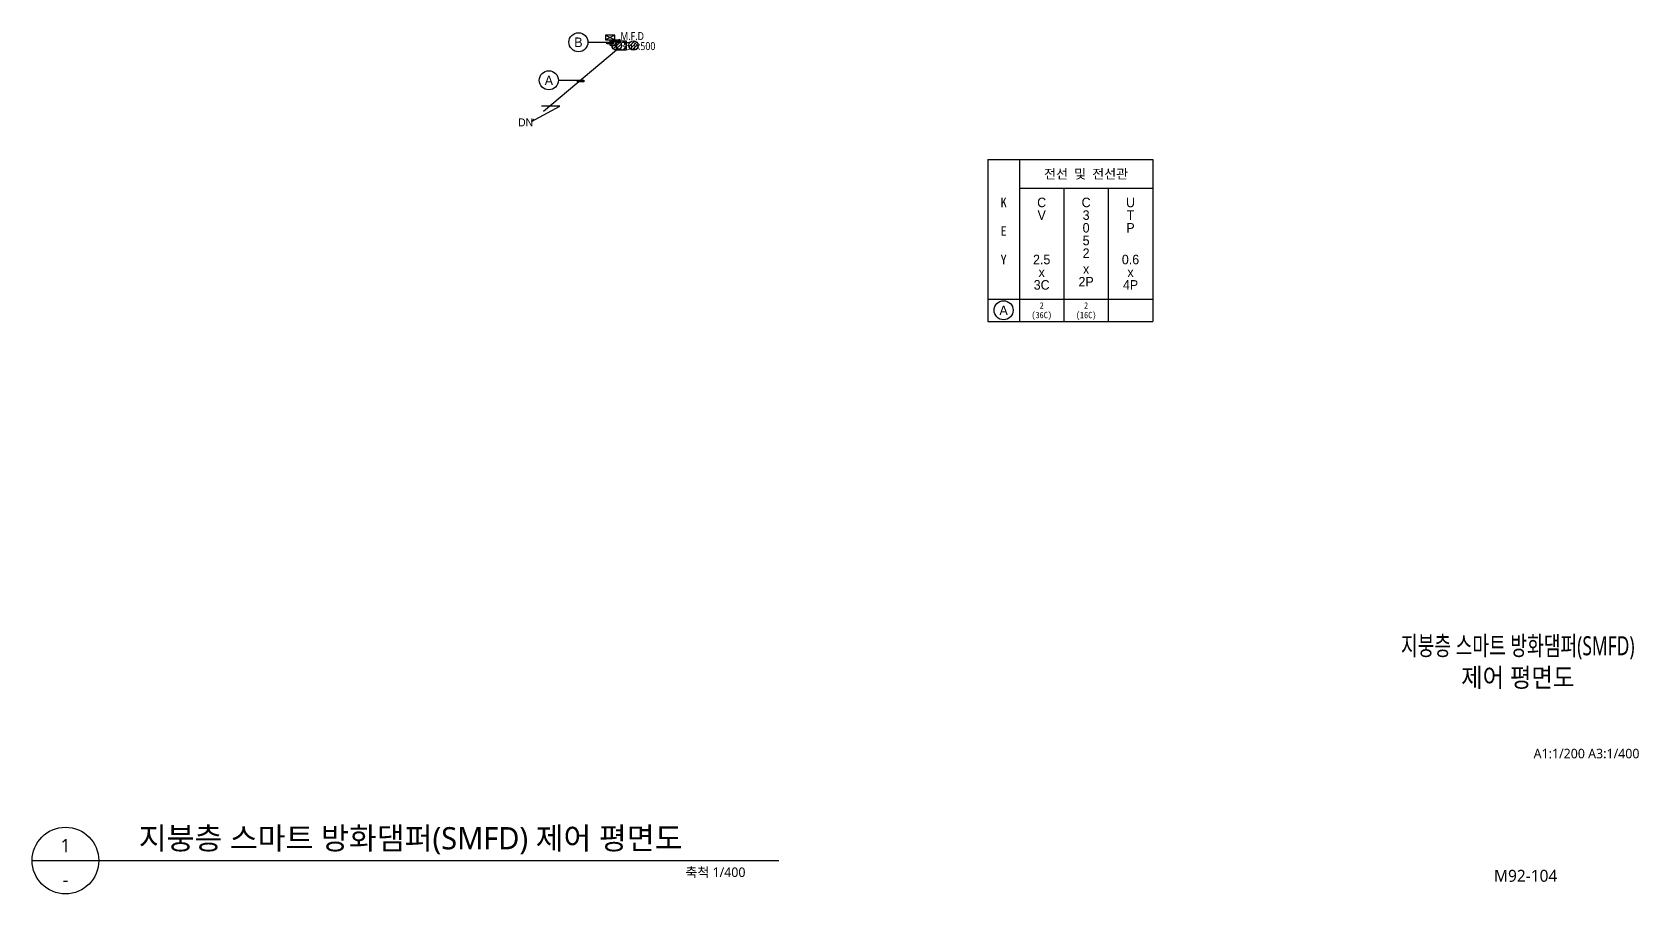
# Model space of a CAD drawing. Header units: millimetres. Extents: x -106634 to 499241, y 0 to 118800.
# Drawn here: x 397966 to 499241, y 5600 to 59939 of the extents above; entities that cross this region are included whole.
import ezdxf
from ezdxf.enums import TextEntityAlignment as Align

# ---------------------------------------------------------------- set-up
doc = ezdxf.new("R2010")
doc.units = ezdxf.units.MM
doc.header["$LTSCALE"] = 200
doc.linetypes.add('A', pattern=[17, 15, -2])
for name, color, linetype in [('1 EA', 3, 'Continuous'), ('1 MFD', 11, 'Continuous'), ('AA-MKXS', 3, 'Continuous'), ('ESC_CTRL', 7, 'Continuous'), ('SEN', 7, 'Continuous'), ('TEXT', 3, 'Continuous'), ('WIRE', 143, 'A')]:
    doc.layers.add(name, color=color, linetype=linetype)
doc.styles.add('ESC_PL_WIRE', font='', dxfattribs={"height": 250})
doc.styles.add('STYLE1', font='', dxfattribs={"height": 300})
doc.styles.add('SUNJIN', font='malgun.ttf')
doc.styles.add('스타일1', font='malgun.ttf')
doc.styles.get('ESC_PL_WIRE').set_extended_font_data('GulimChe')
doc.styles.get('STYLE1').set_extended_font_data('HY울릉도L')

# ---------------------------------------------------------------- blocks, each defined once
blk = doc.blocks.new('A$C0C081851')
at = {"layer": 'SEN'}
for p, q in [((2, 0), (0, 4)), ((2, 4), (0, 0)), ((0, 4), (0, 0)), ((2, 4), (0, 4)), ((2, 0), (2, 4)), ((0, 0), (2, 0))]:
    blk.add_line(p, q, dxfattribs=at)
blk = doc.blocks.new('baspro_fc')
at = {"layer": 'SEN', "xscale": 75, "yscale": 75, "zscale": 75, "rotation": 180}
blk.add_blockref('A$C0C081851', (75, 150), dxfattribs=at)
blk = doc.blocks.new('baspro_epsdn')
at = {"layer": 'SEN'}
blk.add_lwpolyline([(-150, 150), (150, 150), (150, -150), (-150, -150)], close=True, dxfattribs=at)
blk.add_circle((0, 0), 150, dxfattribs=at)
at = {"layer": 'WIRE'}
for p, q in [((-150, -150), (-2831, -2400)), ((-2831, -2400), (-1937, -1910)), ((-1937, -1910), (-2510, -1910))]:
    blk.add_line(p, q, dxfattribs=at)
at = {"layer": 'SEN', "style": 'STYLE1'}
blk.add_text('DN', height=250, dxfattribs=at).set_placement((-3250, -2550))
blk = doc.blocks.new('baspro_widx2')
at = {"layer": 'SEN'}
for p, q in [((-700, 0), (100, 0)), ((-100, -50), (-100, 0)), ((100, 0), (100, -50)), ((100, -50), (-100, -50))]:
    blk.add_line(p, q, dxfattribs=at)
blk.add_circle((-1000, 0), 300, dxfattribs=at)
at = {"layer": 'SEN', "style": 'STYLE1'}
blk.add_attdef('INDEX_ID', text='', height=300, dxfattribs=at).set_placement((-1000, 0), align=Align.MIDDLE_CENTER)
blk = doc.blocks.new('baspro_cvvs3')
at = {"layer": 'SEN', "linetype": 'Continuous'}
for p, q in [((-144, -44), (44, 144)), ((-106, -106), (106, 106)), ((-44, -144), (144, 44))]:
    blk.add_line(p, q, dxfattribs=at)
at = {"layer": 'SEN'}
blk.add_circle((0, 0), 150, dxfattribs=at)
blk = doc.blocks.new('BASPRO_LL')
at = {"style": 'STYLE1'}
for s, p in [('C', (700, 2900)), ('V', (700, 2500)), ('2.5', (700, 1100)), ('3C', (700, 300)), ('x', (700, 700))]:
    blk.add_text(s, height=300, dxfattribs=at).set_placement(p, align=Align.CENTER)
blk = doc.blocks.new('BASPRO_E')
at = {"style": 'STYLE1'}
for s, p in [('C', (700, 2900)), ('3', (700, 2500)), ('0', (700, 2100)), ('5', (700, 1700)), ('2', (700, 1300)), ('x', (700, 800)), ('2P', (700, 400))]:
    blk.add_text(s, height=300, dxfattribs=at).set_placement(p, align=Align.CENTER)
blk = doc.blocks.new('BASPRO_C')
at = {"style": 'STYLE1'}
for s, p in [('U', (700, 2900)), ('T', (700, 2500)), ('P', (700, 2100)), ('0.6', (700, 1100)), ('4P', (700, 300)), ('x', (700, 700))]:
    blk.add_text(s, height=300, dxfattribs=at).set_placement(p, align=Align.CENTER)
blk = doc.blocks.new('baspro_widx')
blk.add_circle((0, 0), 300)
at = {"style": 'STYLE1'}
blk.add_attdef('INDEX_ID', text='', height=300, dxfattribs=at).set_placement((0, 0), align=Align.MIDDLE_CENTER)

msp = doc.modelspace()

# ---------------------------------------------------------------- linework, layer by layer
at = {"layer": '1 MFD'}
msp.add_lwpolyline([(434928, 59422), (435029, 59422), (434928, 59375), (435029, 59329), (434928, 59329), (434928, 59375), (434928, 59305), (435029, 59305), (435029, 59445), (434928, 59445), (434928, 59375), (434875, 59375), (434875, 59305), (434525, 59305), (434525, 59375), (434473, 59375), (434473, 59305), (434473, 59375), (434525, 59375), (434525, 59445), (434875, 59445), (434875, 59375), (434525, 59375), (434578, 59375), (434578, 59410), (434823, 59410), (434823, 59340), (434578, 59340), (434578, 59375)], dxfattribs=at)
at = {"layer": 'AA-MKXS', "color": 7}
msp.add_line((397966, 7700), (445030, 7700), dxfattribs=at)
msp.add_circle((400067, 7700), 2100, dxfattribs=at)
at = {"layer": 'ESC_CTRL', "color": 4}
for p, q in [((458200, 51900), (468600, 51900)), ((458200, 51900), (458200, 41700)), ((460200, 51900), (460200, 41700)), ((468600, 51900), (468600, 41700)), ((458200, 43100), (468600, 43100)), ((458200, 41700), (468600, 41700))]:
    msp.add_line(p, q, dxfattribs=at)
at = {"layer": 'ESC_CTRL', "color": 7}
for p, q in [((460200, 50100), (468600, 50100)), ((463000, 50100), (463000, 41700)), ((465800, 50100), (465800, 41700))]:
    msp.add_line(p, q, dxfattribs=at)
at = {"layer": 'ESC_CTRL', "color": 8}
msp.add_line((458200, 41700), (468600, 41700), dxfattribs=at)
at = {"layer": 'ESC_CTRL', "color": 143}
msp.add_lwpolyline([(434800, 59100), (434400, 59100), (434400, 59450)], dxfattribs=at)

# ---------------------------------------------------------------- block references
at = {"layer": 'ESC_CTRL', "xscale": 2, "yscale": 2, "zscale": 2}
for name, p, values in [('baspro_widx2', (434400, 59300), {'INDEX_ID': 'B'}), ('baspro_widx2', (432536, 56900), {'INDEX_ID': 'A'}), ('baspro_widx', (459200, 42400), {'INDEX_ID': 'A'})]:
    msp.add_blockref(name, p, dxfattribs=at).add_auto_attribs(values)
for name, p in [('baspro_epsdn', (435100, 59100)), ('baspro_cvvs3', (434810, 59100)), ('baspro_cvvs3', (435870, 59100)), ('BASPRO_LL', (460200, 43100)), ('BASPRO_E', (463000, 43100)), ('BASPRO_C', (465800, 43100))]:
    msp.add_blockref(name, p, dxfattribs=at)
at = {"layer": 'ESC_CTRL', "xscale": 2, "yscale": 2, "zscale": 2, "rotation": 270}
msp.add_blockref('baspro_fc', (434400, 59600), dxfattribs=at)

# ---------------------------------------------------------------- texts
at = {"layer": '1 EA', "style": 'SUNJIN', "width": 0.85}
msp.add_text('350x500', height=500, dxfattribs=at).set_placement((436156, 59057), align=Align.MIDDLE_CENTER)
at = {"layer": '1 MFD', "style": 'SUNJIN', "width": 0.85}
msp.add_text('M.F.D', height=500, dxfattribs=at).set_placement((435786, 59689), align=Align.MIDDLE_CENTER)
at = {"layer": 'AA-MKXS', "linetype": 'Continuous', "style": '스타일1'}
msp.add_text('지붕층 스마트 방화댐퍼(SMFD) 제어 평면도', height=1400, dxfattribs=at).set_placement((404687, 8409))
msp.add_text('1', height=840, dxfattribs=at).set_placement((400074, 8224), align=Align.CENTER)
msp.add_text('축척 1/400', height=600, dxfattribs=at).set_placement((442930, 6965), align=Align.MIDDLE_RIGHT)
at = {"layer": 'AA-MKXS', "style": '스타일1'}
msp.add_text('-', height=840, dxfattribs=at).set_placement((400067, 6499), align=Align.MIDDLE)
at = {"layer": 'ESC_CTRL', "style": 'ESC_PL_WIRE'}
msp.add_text('전선 및 전선관', height=600, dxfattribs=at).set_placement((464400, 51000), align=Align.MIDDLE_CENTER)
for s, height, p in [('K', 600, (459200, 48900)), ('E', 600, (459200, 47100)), ('Y', 600, (459200, 45300)), ('2', 400, (461600, 42500)), ('2', 400, (464400, 42500)), ('(36C)', 400, (461600, 41900)), ('(16C)', 400, (464400, 41900))]:
    msp.add_text(s, height=height, dxfattribs=at).set_placement(p, align=Align.CENTER)
at = {"layer": 'TEXT', "color": 3, "style": '스타일1'}
for s, width, p in [('지붕층 스마트 방화댐퍼(SMFD)', 0.7, (491608, 21245)), ('제어 평면도', 0.9, (491608, 19245))]:
    msp.add_text(s, height=1200, dxfattribs=dict(at, width=width)).set_placement(p, align=Align.MIDDLE_CENTER)
for s, height, p in [('A1:1/200 A3:1/400', 600, (495943, 14446)), ('M92-104', 750, (492104, 6741))]:
    msp.add_text(s, height=height, dxfattribs=at).set_placement(p, align=Align.MIDDLE_CENTER)

doc.saveas('drawing.dxf')
